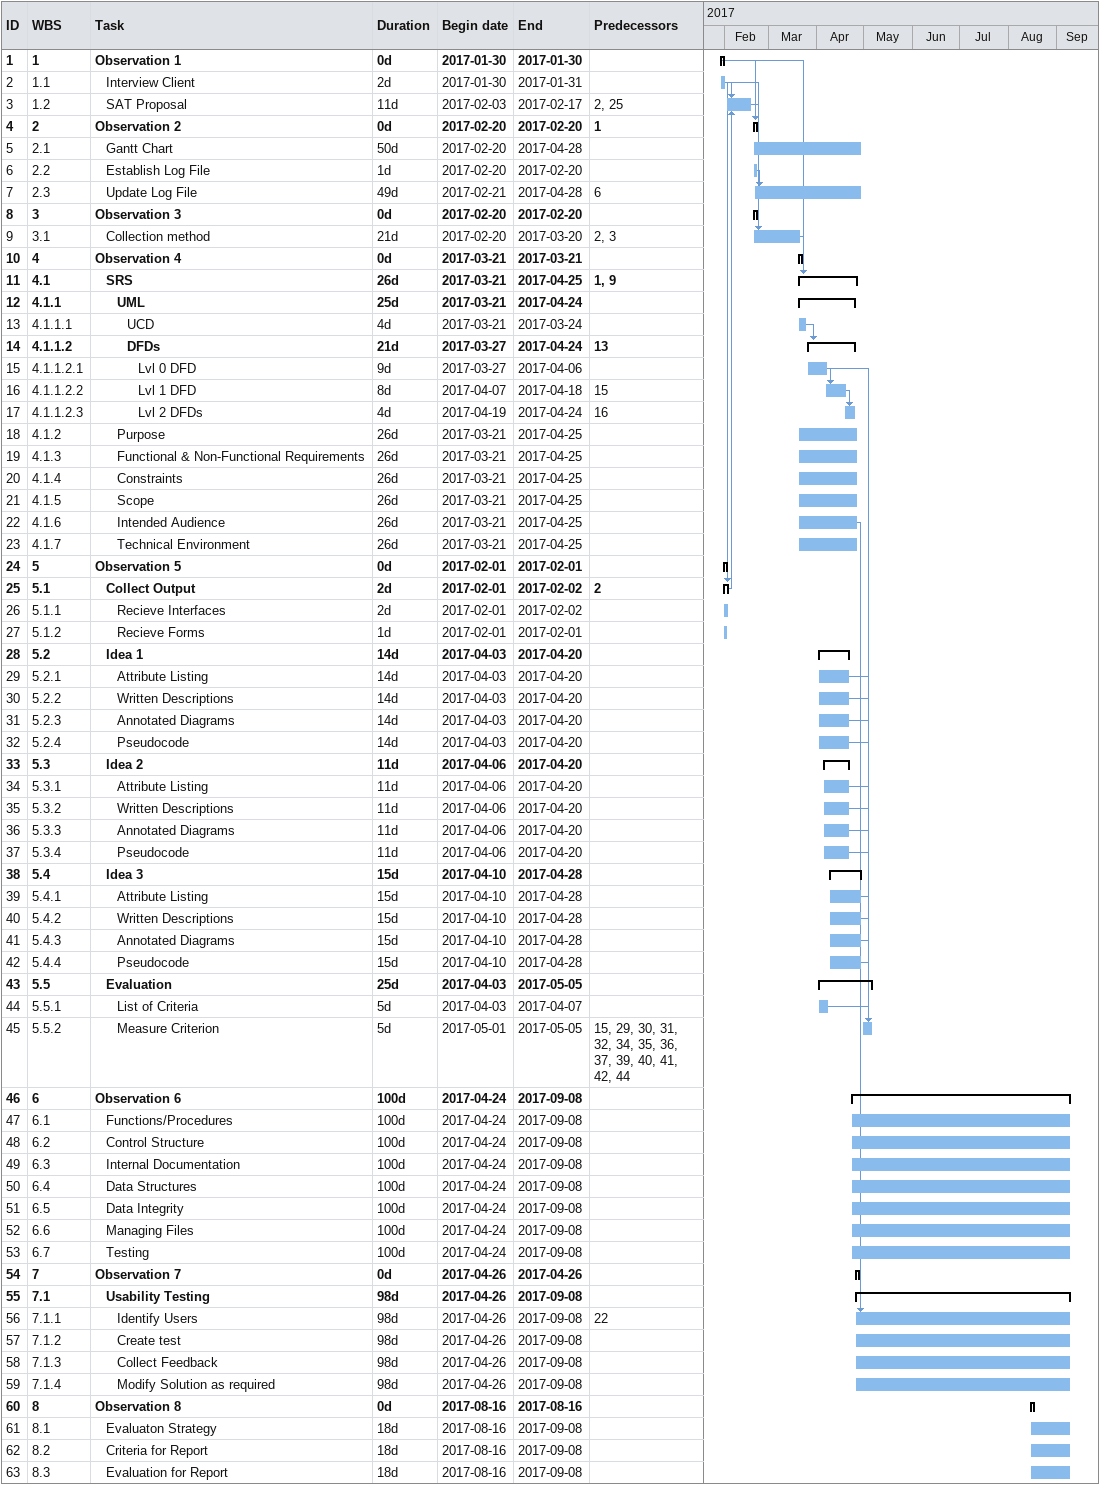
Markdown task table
| ID | WBS | Task | Duration | Start | Finish | Predecessors |
|---|---|---|---|---|---|---|
| 1 | 1 | **Observation 1** | 0d | 2017-01-30 | 2017-01-30 |  |
| 2 | 1.1 | Interview Client | 2d | 2017-01-30 | 2017-01-31 |  |
| 3 | 1.2 | SAT Proposal | 11d | 2017-02-03 | 2017-02-17 | 2, 25 |
| 4 | 2 | **Observation 2** | 0d | 2017-02-20 | 2017-02-20 | 1 |
| 5 | 2.1 | Gantt Chart | 50d | 2017-02-20 | 2017-04-28 |  |
| 6 | 2.2 | Establish Log File | 1d | 2017-02-20 | 2017-02-20 |  |
| 7 | 2.3 | Update Log File | 49d | 2017-02-21 | 2017-04-28 | 6 |
| 8 | 3 | **Observation 3** | 0d | 2017-02-20 | 2017-02-20 |  |
| 9 | 3.1 | Collection method | 21d | 2017-02-20 | 2017-03-20 | 2, 3 |
| 10 | 4 | **Observation 4** | 0d | 2017-03-21 | 2017-03-21 |  |
| 11 | 4.1 | **SRS** | 26d | 2017-03-21 | 2017-04-25 | 1, 9 |
| 12 | 4.1.1 | **UML** | 25d | 2017-03-21 | 2017-04-24 |  |
| 13 | 4.1.1.1 | UCD | 4d | 2017-03-21 | 2017-03-24 |  |
| 14 | 4.1.1.2 | **DFDs** | 21d | 2017-03-27 | 2017-04-24 | 13 |
| 15 | 4.1.1.2.1 | Lvl 0 DFD | 9d | 2017-03-27 | 2017-04-06 |  |
| 16 | 4.1.1.2.2 | Lvl 1 DFD | 8d | 2017-04-07 | 2017-04-18 | 15 |
| 17 | 4.1.1.2.3 | Lvl 2 DFDs | 4d | 2017-04-19 | 2017-04-24 | 16 |
| 18 | 4.1.2 | Purpose | 26d | 2017-03-21 | 2017-04-25 |  |
| 19 | 4.1.3 | Functional & Non-Functional Requirements | 26d | 2017-03-21 | 2017-04-25 |  |
| 20 | 4.1.4 | Constraints | 26d | 2017-03-21 | 2017-04-25 |  |
| 21 | 4.1.5 | Scope | 26d | 2017-03-21 | 2017-04-25 |  |
| 22 | 4.1.6 | Intended Audience | 26d | 2017-03-21 | 2017-04-25 |  |
| 23 | 4.1.7 | Technical Environment | 26d | 2017-03-21 | 2017-04-25 |  |
| 24 | 5 | **Observation 5** | 0d | 2017-02-01 | 2017-02-01 |  |
| 25 | 5.1 | **Collect Output** | 2d | 2017-02-01 | 2017-02-02 | 2 |
| 26 | 5.1.1 | Recieve Interfaces | 2d | 2017-02-01 | 2017-02-02 |  |
| 27 | 5.1.2 | Recieve Forms | 1d | 2017-02-01 | 2017-02-01 |  |
| 28 | 5.2 | **Idea 1** | 14d | 2017-04-03 | 2017-04-20 |  |
| 29 | 5.2.1 | Attribute Listing | 14d | 2017-04-03 | 2017-04-20 |  |
| 30 | 5.2.2 | Written Descriptions | 14d | 2017-04-03 | 2017-04-20 |  |
| 31 | 5.2.3 | Annotated Diagrams | 14d | 2017-04-03 | 2017-04-20 |  |
| 32 | 5.2.4 | Pseudocode | 14d | 2017-04-03 | 2017-04-20 |  |
| 33 | 5.3 | **Idea 2** | 11d | 2017-04-06 | 2017-04-20 |  |
| 34 | 5.3.1 | Attribute Listing | 11d | 2017-04-06 | 2017-04-20 |  |
| 35 | 5.3.2 | Written Descriptions | 11d | 2017-04-06 | 2017-04-20 |  |
| 36 | 5.3.3 | Annotated Diagrams | 11d | 2017-04-06 | 2017-04-20 |  |
| 37 | 5.3.4 | Pseudocode | 11d | 2017-04-06 | 2017-04-20 |  |
| 38 | 5.4 | **Idea 3** | 15d | 2017-04-10 | 2017-04-28 |  |
| 39 | 5.4.1 | Attribute Listing | 15d | 2017-04-10 | 2017-04-28 |  |
| 40 | 5.4.2 | Written Descriptions | 15d | 2017-04-10 | 2017-04-28 |  |
| 41 | 5.4.3 | Annotated Diagrams | 15d | 2017-04-10 | 2017-04-28 |  |
| 42 | 5.4.4 | Pseudocode | 15d | 2017-04-10 | 2017-04-28 |  |
| 43 | 5.5 | **Evaluation** | 25d | 2017-04-03 | 2017-05-05 |  |
| 44 | 5.5.1 | List of Criteria | 5d | 2017-04-03 | 2017-04-07 |  |
| 45 | 5.5.2 | Measure Criterion | 5d | 2017-05-01 | 2017-05-05 | 15, 29, 30, 31, 32, 34, 35, 36, 37, 39, 40, 41, 42, 44 |
| 46 | 6 | **Observation 6** | 100d | 2017-04-24 | 2017-09-08 |  |
| 47 | 6.1 | Functions/Procedures | 100d | 2017-04-24 | 2017-09-08 |  |
| 48 | 6.2 | Control Structure | 100d | 2017-04-24 | 2017-09-08 |  |
| 49 | 6.3 | Internal Documentation | 100d | 2017-04-24 | 2017-09-08 |  |
| 50 | 6.4 | Data Structures | 100d | 2017-04-24 | 2017-09-08 |  |
| 51 | 6.5 | Data Integrity | 100d | 2017-04-24 | 2017-09-08 |  |
| 52 | 6.6 | Managing Files | 100d | 2017-04-24 | 2017-09-08 |  |
| 53 | 6.7 | Testing | 100d | 2017-04-24 | 2017-09-08 |  |
| 54 | 7 | **Observation 7** | 0d | 2017-04-26 | 2017-04-26 |  |
| 55 | 7.1 | **Usability Testing** | 98d | 2017-04-26 | 2017-09-08 |  |
| 56 | 7.1.1 | Identify Users | 98d | 2017-04-26 | 2017-09-08 | 22 |
| 57 | 7.1.2 | Create test | 98d | 2017-04-26 | 2017-09-08 |  |
| 58 | 7.1.3 | Collect Feedback | 98d | 2017-04-26 | 2017-09-08 |  |
| 59 | 7.1.4 | Modify Solution as required | 98d | 2017-04-26 | 2017-09-08 |  |
| 60 | 8 | **Observation 8** | 0d | 2017-08-16 | 2017-08-16 |  |
| 61 | 8.1 | Evaluaton Strategy | 18d | 2017-08-16 | 2017-09-08 |  |
| 62 | 8.2 | Criteria for Report | 18d | 2017-08-16 | 2017-09-08 |  |
| 63 | 8.3 | Evaluation for Report | 18d | 2017-08-16 | 2017-09-08 |  |
